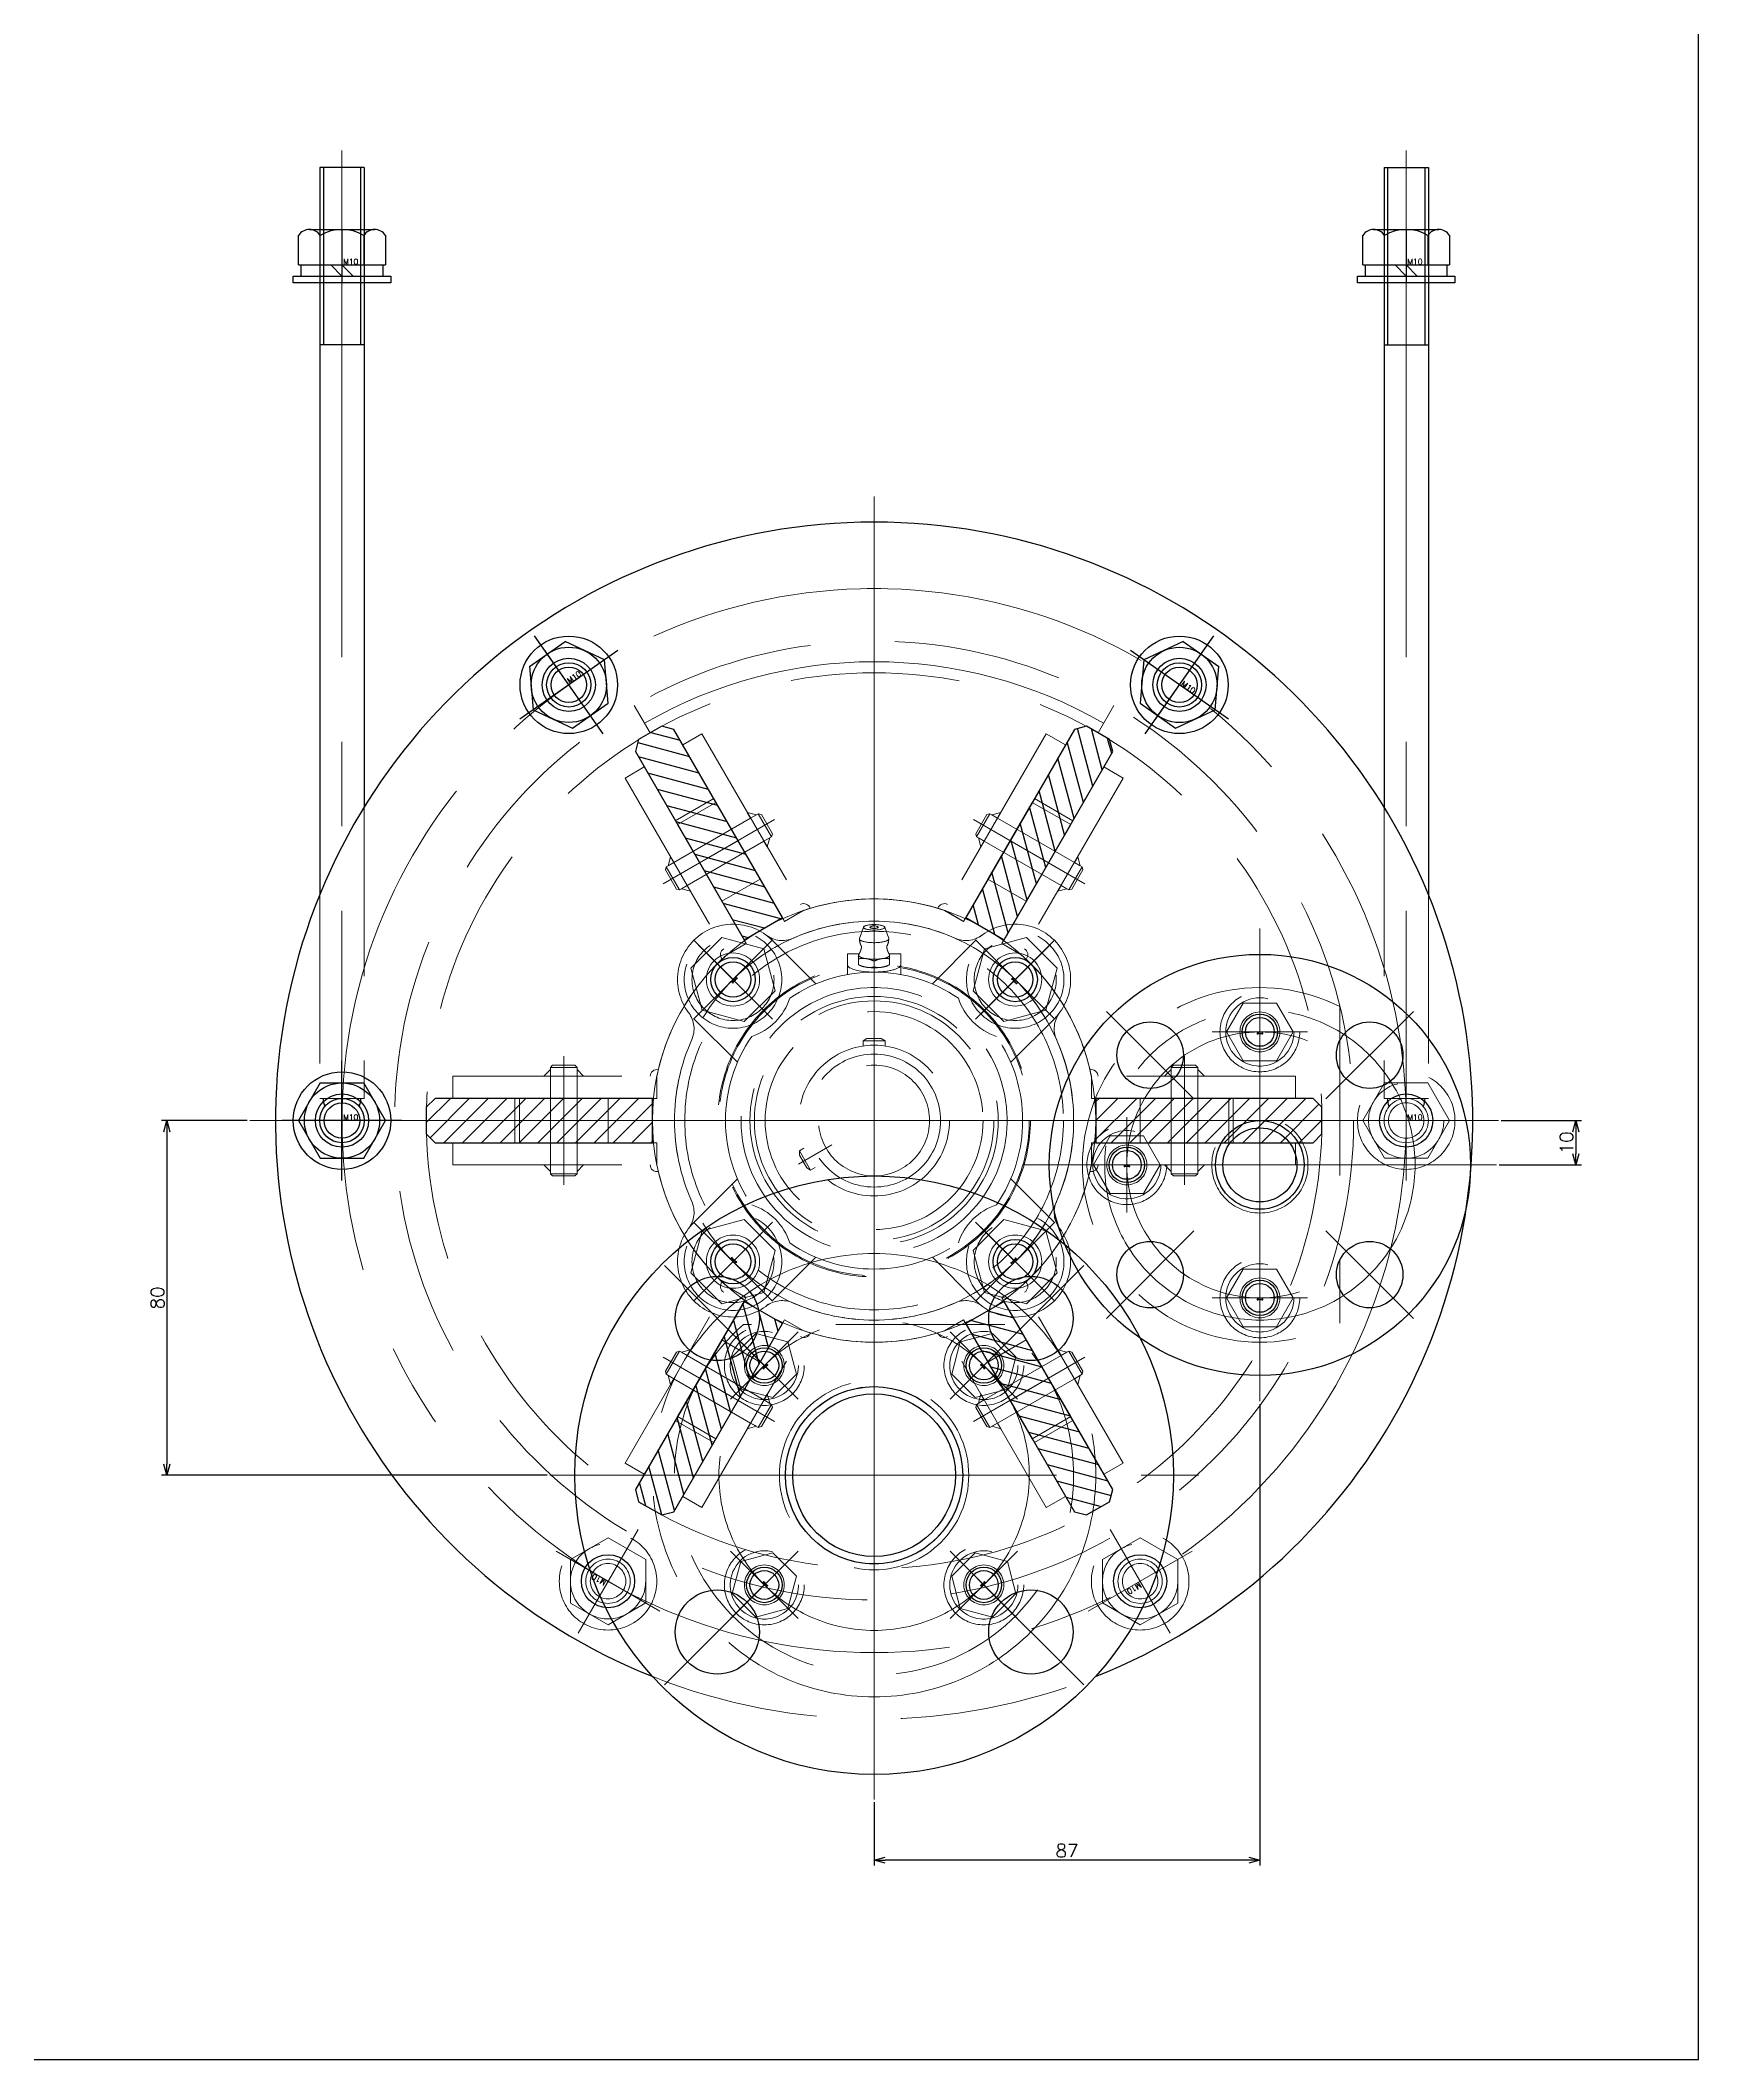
# Model space of a CAD drawing. Header units: millimetres. Extents: x -16130 to 36813, y -8099 to 27484.
# Drawn here: x 23733.9 to 24107.9, y 16775.7 to 17231.2 of the extents above; entities that cross this region are included whole.
import ezdxf

# ---------------------------------------------------------------- set-up
doc = ezdxf.new("R2010")
doc.units = ezdxf.units.MM
doc.header["$LTSCALE"] = 6
doc.header["$PDMODE"] = 99
doc.header["$PDSIZE"] = 1
doc.linetypes.add('CENTER2', pattern=[28.575, 19.05, -3.175, 3.175, -3.175])
doc.linetypes.add('HIDDEN', pattern=[9.525, 6.35, -3.175])
for name, color, linetype, lineweight in [('01_NORMAL', 7, 'Continuous', 25), ('04_HIDDEN', 2, 'HIDDEN', 13), ('05_CENTER', 4, 'CENTER2', 13), ('08_DIM', 3, 'Continuous', 13)]:
    doc.layers.add(name, color=color, linetype=linetype, lineweight=lineweight)
doc.layers.add('10_DRAFT', color=8, linetype='Continuous', lineweight=0, plot=False)
doc.styles.add('KSS_TXT', font='txt.shx', dxfattribs={"bigfont": 'extfont2.shx'})
doc.styles.add('KSS_TXT_L', font='txt.shx', dxfattribs={"height": 3, "bigfont": 'extfont2.shx'})
doc.dimstyles.new('KSS_DIM', dxfattribs={"dimtxt": 3, "dimasz": 2.5, "dimexe": 1.25, "dimexo": 0.625, "dimtad": 1, "dimdsep": 46, "dimtxsty": 'KSS_TXT', "dimblk": 'OPEN30', "dimcen": 0, "dimazin": 2, "dimtfac": 0.75, "dimtmove": 0, "dimatfit": 3, "dimldrblk": 'OPEN30', "dimfxl": 1, "dimtolj": 1, "dimarcsym": 0})

# ---------------------------------------------------------------- blocks, each defined once
blk = doc.blocks.new('A$C4A8F1EB2_1_1_1')
at = {"color": 0}
for centre, radius in [((-68.85, 98.29), 6), ((68.86, 98.28), 6), ((-31.82, 31.82), 5), ((31.82, 31.82), 5), ((-31.82, 31.82), 4), ((31.82, 31.82), 4), ((87, 20), 4), ((87, 20), 3.25), ((-120, 0), 6), ((120, 0), 6), ((57, -10), 4), ((57, -10), 3.25), ((-31.82, -31.82), 5), ((31.82, -31.82), 5), ((-31.82, -31.82), 4), ((31.82, -31.82), 4), ((87, -40), 4), ((87, -40), 3.25), ((-24.75, -55.25), 4), ((-24.75, -55.25), 4), ((-24.75, -55.25), 3.25), ((-24.75, -55.25), 3.25), ((24.75, -55.25), 4), ((24.75, -55.25), 4), ((24.75, -55.25), 3.25), ((24.75, -55.25), 3.25), ((-60, -103.92), 6), ((60, -103.92), 6), ((-24.75, -104.75), 4), ((-24.75, -104.75), 4), ((-24.75, -104.75), 3.25), ((-24.75, -104.75), 3.25), ((24.75, -104.75), 4), ((24.75, -104.75), 4), ((24.75, -104.75), 3.25), ((24.75, -104.75), 3.25)]:
    blk.add_circle(centre, radius, dxfattribs=at)
blk.add_arc((0, 0), 135, 291.7037, 248.2963, dxfattribs=at)
at = {"layer": '04_HIDDEN'}
for centre, radius in [((0, 0), 101), ((0, 0), 35.25), ((87, -10), 10), ((0, -80), 20), ((0, -80), 20)]:
    blk.add_circle(centre, radius, dxfattribs=at)
blk.add_arc((0, 0), 135, 248.2964, 291.7036, dxfattribs=at)
at = {"layer": '05_CENTER'}
for p, q in [((0, 140.79), (0, -140.79)), ((-63.49, 90.63), (-74.2, 105.94)), ((63.5, 90.63), (74.22, 105.93)), ((-25.92, 25.92), (-37.72, 37.72)), ((37.72, 37.72), (25.92, 25.92)), ((87, -46.92), (87, 26.92)), ((-140.79, 0), (140.79, 0)), ((-110.66, 0), (-129.34, 0)), ((135.66, 0), (129.34, 0)), ((49.96, -10), (100, -10)), ((-25.92, -25.92), (-37.72, -37.72)), ((37.72, -37.72), (25.92, -25.92)), ((-29.94, -50.06), (-19.56, -60.44)), ((-29.94, -50.06), (-19.56, -60.44)), ((29.94, -50.06), (19.56, -60.44)), ((29.94, -50.06), (19.56, -60.44)), ((-40, -80), (40, -80)), ((-40, -80), (40, -80)), ((-55.33, -95.83), (-64.67, -112.01)), ((-29.94, -109.94), (-19.56, -99.56)), ((-29.94, -109.94), (-19.56, -99.56)), ((29.94, -109.94), (19.56, -99.56)), ((29.94, -109.94), (19.56, -99.56)), ((55.33, -95.83), (64.67, -112.01))]:
    blk.add_line(p, q, dxfattribs=at)
for centre, radius in [((0, 0), 120), ((0, 0), 45), ((0, -80), 35), ((0, -80), 35)]:
    blk.add_circle(centre, radius, dxfattribs=at)
blk.add_arc((87, -10), 30, 68.9919, 291.0081, dxfattribs=at)
blk = doc.blocks.new('A$C684B73BF')
at = {"color": 0}
for centre, radius in [((0, 0), 67.5), ((-35.36, 35.36), 9.5), ((35.36, 35.36), 9.5), ((0, 0), 20), ((0, 0), 18.35), ((-35.36, -35.36), 9.5), ((35.36, -35.36), 9.5)]:
    blk.add_circle(centre, radius, dxfattribs=at)
at = {"layer": '04_HIDDEN'}
blk.add_line((29.48, 34), (-29.48, 34), dxfattribs=at)
for centre, radius in [((-24.75, 24.75), 4.5), ((24.75, 24.75), 4.5), ((0, 0), 21.35), ((-24.75, -24.75), 4.5), ((24.75, -24.75), 4.5)]:
    blk.add_circle(centre, radius, dxfattribs=at)
blk.add_arc((0, 0), 45, 130.9261, 49.0739, dxfattribs=at)
at = {"layer": '05_CENTER'}
for p, q in [((0, 73.14), (0, -73.14)), ((-23.43, 23.43), (-47.28, 47.28)), ((23.43, 23.43), (47.28, 47.28)), ((-29.94, 29.94), (-19.56, 19.56)), ((29.94, 29.94), (19.56, 19.56)), ((-73.14, 0), (73.14, 0)), ((-29.94, -29.94), (-19.56, -19.56)), ((29.94, -29.94), (19.56, -19.56)), ((-23.43, -23.43), (-47.28, -47.28)), ((23.43, -23.43), (47.28, -47.28))]:
    blk.add_line(p, q, dxfattribs=at)
for radius in [50, 35]:
    blk.add_circle((0, 0), radius, dxfattribs=at)
blk = doc.blocks.new('A$C67FD2836_1_1_1_1')
at = {"color": 0, "linetype": 'CENTER2'}
for p, q in [((0, -10.75), (0, 10.75)), ((-10.75, 0), (10.75, 0))]:
    blk.add_line(p, q, dxfattribs=at)
at = {"color": 0}
for p, q in [((-7.51, 0), (-3.75, 6.5)), ((-3.75, 6.5), (3.75, 6.5)), ((3.75, 6.5), (7.51, 0)), ((-3.75, -6.5), (-7.51, 0)), ((7.51, 0), (3.75, -6.5)), ((3.75, -6.5), (-3.75, -6.5))]:
    blk.add_line(p, q, dxfattribs=at)
for radius in [9, 7.7]:
    blk.add_circle((0, 0), radius, dxfattribs=at)
at = {"layer": '10_DRAFT', "style": 'KSS_TXT_L'}
blk.add_text('BT-M8', height=0.3, dxfattribs=at).set_placement((-0.69, -0.48))
blk = doc.blocks.new('A$C684BE6B5')
blk.add_blockref('A$C684B73BF', (0, 0))
at = {"layer": '04_HIDDEN'}
for p, rotation in [((-24.75, 24.75), 44.99999999999999), ((24.75, 24.75), 314.9999999999999), ((-24.75, -24.75), 135), ((24.75, -24.75), 225)]:
    blk.add_blockref('A$C67FD2836_1_1_1_1', p, dxfattribs=dict(at, rotation=rotation))
blk = doc.blocks.new('A$C23CC2856_1_1_1')
at = {"color": 0}
for radius in [108.15, 101]:
    blk.add_circle((0, 0), radius, dxfattribs=at)
at = {"layer": '04_HIDDEN'}
for p, q in [((-50.5, 87.47), (-54.08, 93.66)), ((50.5, 87.47), (54.08, 93.66))]:
    blk.add_line(p, q, dxfattribs=at)
at = {"layer": '10_DRAFT'}
for p, q in [((0, -5.06), (0, 5.06)), ((5.06, 0), (-5.06, 0))]:
    blk.add_line(p, q, dxfattribs=at)
blk.add_arc((0, 0), 103.5, 60, 120, dxfattribs=at)
blk = doc.blocks.new('MUCFC205a')
at = {"color": 0, "linetype": 'CENTER2'}
for p, q in [((0, -50), (0, 50)), ((-24.04, 24.04), (-39.6, 39.6)), ((24.04, 24.04), (39.6, 39.6)), ((50, 0), (-50, 0)), ((-17.05, -9.84), (-9.52, -5.49)), ((-24.04, -24.04), (-39.6, -39.6)), ((24.04, -24.04), (39.6, -39.6))]:
    blk.add_line(p, q, dxfattribs=at)
at = {"color": 0}
for p, q in [((-2.39, 43.64), (-3.29, 41.05)), ((2.39, 43.64), (3.29, 41.05)), ((-13.14, 30.82), (-22.98, 40.66)), ((-6, 37.65), (-6, 35.11)), ((-6, 37.65), (-3.34, 37.65)), ((-3.38, 37.59), (-3.5, 37.53)), ((-3.5, 36.48), (-3.5, 35.15)), ((3.34, 37.65), (6, 37.65)), ((3.38, 37.59), (3.5, 37.53)), ((3.5, 36.48), (3.5, 35.15)), ((6, 35.11), (6, 37.65)), ((22.98, 40.66), (13.14, 30.82)), ((-6, 32.96), (-6, 35.11)), ((-3.1, 34.96), (-3.5, 35.15)), ((0, 34.63), (0, 35.96)), ((3.1, 34.96), (3.5, 35.15)), ((6, 32.96), (6, 35.11)), ((-40.66, 22.98), (-30.82, 13.14)), ((30.82, 13.14), (40.66, 22.98)), ((-1.63, 18.5), (-2.5, 18)), ((1.63, 18.5), (-1.63, 18.5)), ((1.63, 18.5), (2.5, 18)), ((2.5, 18), (-2.5, 18)), ((-2.5, 16.82), (-2.5, 18)), ((2.5, 16.82), (2.5, 18)), ((-15.81, -6.24), (-16.84, -6.83)), ((-16.84, -6.83), (-14.34, -11.17)), ((-16.84, -7.83), (-16.84, -6.83)), ((-16.84, -7.83), (-15.2, -10.67)), ((-30.82, -13.14), (-40.66, -22.98)), ((-15.2, -10.67), (-14.34, -11.17)), ((-13.31, -10.57), (-14.34, -11.17)), ((40.66, -22.98), (30.82, -13.14)), ((-22.98, -40.66), (-13.14, -30.82)), ((13.14, -30.82), (22.98, -40.66))]:
    blk.add_line(p, q, dxfattribs=at)
for centre, radius in [((-31.82, 31.82), 6), ((31.82, 31.82), 6), ((0, 0), 30), ((0, 0), 28), ((0, 0), 27), ((0, 0), 24.57), ((0, 0), 24.57), ((0, 0), 17), ((0, 0), 12.5), ((-31.82, -31.82), 6), ((31.82, -31.82), 6)]:
    blk.add_circle(centre, radius, dxfattribs=at)
for centre, radius, start, end in [((-31.82, 31.82), 12.5, 45, 225), ((-20.7, 46.61), 6, 233.0704, 293.9518), ((0, 0), 45, 66.0482, 113.9518), ((0, 42.34), 1.59, 57.1014, 122.8986), ((20.7, 46.61), 6, 246.0482, 306.9296), ((31.82, 31.82), 12.5, 315, 135), ((0, 40.98), 3.3, 180, 208.5437), ((0, 40.98), 3.3, 331.4563, 0), ((0, 0), 33.5, 90, 124.5508), ((0, 0), 33.5, 55.4492, 90), ((-31.82, 31.82), 13.5, 288.2532, 341.7468), ((31.82, 31.82), 13.5, 198.2532, 251.7468), ((-46.61, 20.7), 6, 336.0482, 36.9296), ((46.61, 20.7), 6, 143.0704, 203.9518), ((0, 0), 45, 156.0482, 203.9518), ((0, 0), 33.5, 145.4492, 214.5508), ((0, 0), 33.5, 325.4492, 34.5508), ((0, 0), 45, 336.0482, 23.9518), ((-46.61, -20.7), 6, 323.0704, 23.9518), ((-31.82, -31.82), 13.5, 18.2532, 71.7468), ((31.82, -31.82), 13.5, 108.2532, 161.7468), ((46.61, -20.7), 6, 156.0482, 216.9296), ((-31.82, -31.82), 12.5, 135, 315), ((31.82, -31.82), 12.5, 225, 45), ((0, 0), 33.5, 235.4492, 304.5508), ((-20.7, -46.61), 6, 66.0482, 126.9296), ((20.7, -46.61), 6, 53.0704, 113.9518), ((0, 0), 45, 246.0482, 293.9518)]:
    blk.add_arc(centre, radius, start, end, dxfattribs=at)
at = {"color": 0, "linetype": 'CENTER2'}
for start, end in [(120.9593, 149.0407), (30.9593, 59.0407), (210.9593, 239.0407), (300.9593, 329.0407)]:
    blk.add_arc((0, 0), 45, start, end, dxfattribs=at)
at = {"color": 0}
for centre, major_axis, ratio, start_param, end_param in [((0, 40.98), (3.3, 0), 0.258819, 3.052157, 6.372621), ((0, 43.59), (0.929, 0), 0.258819, 2.761004, 6.663774), ((0, 37.31), (-3.5, 0), 0.258819, 6.132626, 6.283185), ((0, 37.31), (-3.5, 0), 0.258819, 0, 1.047198), ((0, 37.31), (3.5, 0), 0.258819, 4.18879, 5.235988), ((0, 37.31), (3.5, 0), 0.258819, 5.235988, 6.283185), ((0, 37.31), (3.5, 0), 0.258819, 0, 0.150559), ((0, 35.11), (-6, 0), 0.267949, 0, 1.570796), ((0, 35.38), (-3.5, 0), 0.258819, 0.48262, 1.047198), ((0, 35.38), (-3.5, 0), 0.258819, 1.047198, 2.094395), ((0, 35.11), (-6, 0), 0.267949, 1.570796, 3.141593), ((0, 35.38), (-3.5, 0), 0.258819, 2.094395, 2.658973)]:
    blk.add_ellipse(centre, major_axis=major_axis, ratio=ratio, start_param=start_param, end_param=end_param, dxfattribs=at)
blk.add_ellipse((0, 43.59), major_axis=(-2.4, 0), ratio=0.258819, dxfattribs=at)
for points, weights in [([(-3.5, 37.31), (-3.5, 37.53), (-3.5, 37.53)], [1, 1.06569749337, 1.06692339932]), ([(-3.5, 36.48), (-3.5, 37.06), (-3.5, 37.31)], [1.06657306684, 1.07194812406, 1]), ([(-1.75, 36.52), (-2.56, 36.64), (-3.5, 36.48)], [1, 1.07194812406, 1.06657306684]), ([(0, 35.96), (-0.94, 36.4), (-1.75, 36.52)], [1.06657306684, 1.07194812406, 1]), ([(1.75, 36.52), (0.94, 36.4), (0, 35.96)], [1, 1.07194812406, 1.06657306684]), ([(3.5, 36.48), (2.56, 36.64), (1.75, 36.52)], [1.06657306684, 1.07194812406, 1]), ([(3.5, 37.53), (3.5, 37.53), (3.5, 37.31)], [1.06692339932, 1.06569749337, 1]), ([(3.5, 37.31), (3.5, 37.06), (3.5, 36.48)], [1, 1.07194812406, 1.06657306684]), ([(-3.5, 35.15), (-3.5, 35.15), (-3.5, 35.15)], [1.06692339932, 1.0670400352, 1.06657306684]), ([(-3.5, 35.15), (-2.56, 34.71), (-1.75, 34.59)], [1.06657306684, 1.07194812406, 1]), ([(-1.75, 34.59), (-0.94, 34.47), (0, 34.63)], [1, 1.07194812406, 1.06657306684]), ([(0, 34.63), (0.94, 34.47), (1.75, 34.59)], [1.06657306684, 1.07194812406, 1]), ([(1.75, 34.59), (2.56, 34.71), (3.5, 35.15)], [1, 1.07194812406, 1.06657306684]), ([(3.5, 35.15), (3.5, 35.15), (3.5, 35.15)], [1.06657306684, 1.0670400352, 1.06692339932])]:
    blk.add_rational_spline(points, weights, degree=2, dxfattribs=at)
for points, knots in [([(-2.85, 39.04), (-2.87, 38.91), (-2.91, 38.79), (-2.97, 38.55), (-3.01, 38.43), (-3.09, 38.21), (-3.13, 38.1), (-3.22, 37.9), (-3.27, 37.8), (-3.36, 37.62), (-3.41, 37.53), (-3.46, 37.44)], [3.19538698, 3.19538698, 3.19538698, 3.19538698, 3.21474001, 3.21474001, 3.23409304, 3.23409304, 3.25344607, 3.25344607, 3.2727991, 3.2727991, 3.29215213, 3.29215213, 3.29215213, 3.29215213]), ([(-2.9, 39.4), (-2.89, 39.39), (-2.88, 39.37), (-2.87, 39.33), (-2.86, 39.3), (-2.85, 39.25), (-2.84, 39.23), (-2.84, 39.17), (-2.84, 39.15), (-2.84, 39.09), (-2.84, 39.06), (-2.85, 39.04)], [3.0017286, 3.0017286, 3.0017286, 3.0017286, 3.0404603, 3.0404603, 3.079192, 3.079192, 3.1179236, 3.1179236, 3.1566553, 3.1566553, 3.195387, 3.195387, 3.195387, 3.195387]), ([(2.85, 39.04), (2.84, 39.06), (2.84, 39.09), (2.84, 39.15), (2.84, 39.17), (2.84, 39.23), (2.85, 39.25), (2.86, 39.3), (2.87, 39.33), (2.88, 39.37), (2.89, 39.39), (2.9, 39.4)], [6.229391, 6.229391, 6.229391, 6.229391, 6.2681226, 6.2681226, 6.3068543, 6.3068543, 6.345586, 6.345586, 6.3843177, 6.3843177, 6.4230493, 6.4230493, 6.4230493, 6.4230493]), ([(3.46, 37.44), (3.41, 37.53), (3.36, 37.62), (3.27, 37.8), (3.22, 37.9), (3.13, 38.1), (3.09, 38.21), (3.01, 38.43), (2.97, 38.55), (2.91, 38.79), (2.87, 38.91), (2.85, 39.04)], [6.13262583, 6.13262583, 6.13262583, 6.13262583, 6.15197886, 6.15197886, 6.17133189, 6.17133189, 6.19068492, 6.19068492, 6.21003795, 6.21003795, 6.22939098, 6.22939098, 6.22939098, 6.22939098])]:
    blk.add_open_spline(points, degree=3, knots=knots, dxfattribs=at)
at = {"layer": '04_HIDDEN', "color": 0}
blk.add_circle((0, 0), 35, dxfattribs=at)
blk = doc.blocks.new('A$C491655AE_1_1_1_1')
at = {"color": 0, "linetype": 'CENTER2'}
for p, q in [((0, -12.64), (0, 12.64)), ((-12.64, 0), (12.64, 0))]:
    blk.add_line(p, q, dxfattribs=at)
at = {"color": 0}
for p, q in [((-9.81, 0), (-4.91, 8.5)), ((-4.91, 8.5), (4.91, 8.5)), ((4.91, 8.5), (9.81, 0)), ((-4.91, -8.5), (-9.81, 0)), ((9.81, 0), (4.91, -8.5)), ((4.91, -8.5), (-4.91, -8.5))]:
    blk.add_line(p, q, dxfattribs=at)
for radius in [11, 9.25]:
    blk.add_circle((0, 0), radius, dxfattribs=at)
at = {"layer": '10_DRAFT', "style": 'KSS_TXT_L'}
blk.add_text('BT-M10', height=0.3, dxfattribs=at).set_placement((-0.7, -0.54))
blk = doc.blocks.new('A$C684BE7D9')
at = {"color": 4}
blk.add_blockref('MUCFC205a', (0, 0), dxfattribs=at)
for p, rotation in [((-31.82, 31.82), 44.99999999999999), ((31.82, 31.82), 315), ((-31.82, -31.82), 135), ((31.82, -31.82), 225)]:
    blk.add_blockref('A$C491655AE_1_1_1_1', p, dxfattribs=dict(rotation=rotation))
blk = doc.blocks.new('A$C1B8C3DF9_1_1_1')
at = {"color": 0}
for p, q in [((-27.84, 68.22), (-26.11, 69.22)), ((-26.11, 69.22), (-23.11, 64.02)), ((-25.42, 69.04), (-26.11, 69.22)), ((-25.42, 69.04), (-22.92, 64.71)), ((25.42, 69.04), (22.92, 64.71)), ((26.11, 69.22), (23.11, 64.02)), ((25.42, 69.04), (26.11, 69.22)), ((27.84, 68.22), (26.11, 69.22)), ((-23.11, 64.02), (-24.84, 63.02)), ((-23.11, 64.02), (-22.92, 64.71)), ((23.11, 64.02), (22.92, 64.71)), ((23.11, 64.02), (24.84, 63.02)), ((-47.08, 56.54), (-46.89, 57.22)), ((-47.08, 56.54), (-44.58, 52.21)), ((-45.16, 58.22), (-46.89, 57.22)), ((-46.89, 57.22), (-43.89, 52.02)), ((46.89, 57.22), (43.89, 52.02)), ((47.08, 56.54), (44.58, 52.21)), ((45.16, 58.22), (46.89, 57.22)), ((47.08, 56.54), (46.89, 57.22)), ((-43.89, 52.02), (-44.58, 52.21)), ((-43.89, 52.02), (-42.16, 53.02)), ((43.89, 52.02), (42.16, 53.02)), ((43.89, 52.02), (44.58, 52.21)), ((-20.54, 45.58), (-20.17, 44.94)), ((-20.17, 44.94), (-15.88, 47.41)), ((20.17, 44.94), (15.88, 47.41)), ((20.54, 45.58), (20.17, 44.94)), ((-28.83, 39.94), (-33.12, 37.46)), ((-29.2, 40.58), (-28.83, 39.94)), ((29.2, 40.58), (28.83, 39.94)), ((28.83, 39.94), (33.12, 37.46)), ((-72.5, 12.5), (-73, 12)), ((-73, 10), (-73, 12)), ((-73, 12), (-67, 12)), ((-72.5, 12.5), (-67.5, 12.5)), ((-67, 12), (-67.5, 12.5)), ((-67, 12), (-67, 10)), ((-49, 5), (-49, 9.95)), ((49, 5), (49, 9.95)), ((67, 12), (67.5, 12.5)), ((73, 12), (67, 12)), ((67, 12), (67, 10)), ((72.5, 12.5), (67.5, 12.5)), ((72.5, 12.5), (73, 12)), ((73, 10), (73, 12)), ((-49.75, 5), (-49, 5)), ((49.75, 5), (49, 5)), ((-49.75, -5), (-49, -5)), ((-49, -5), (-49, -9.95)), ((49.75, -5), (49, -5)), ((49, -5), (49, -9.95)), ((-73, -10), (-73, -12)), ((-72.5, -12.5), (-73, -12)), ((-73, -12), (-67, -12)), ((-72.5, -12.5), (-67.5, -12.5)), ((-67, -12), (-67.5, -12.5)), ((-67, -12), (-67, -10)), ((67, -12), (67, -10)), ((73, -12), (67, -12)), ((67, -12), (67.5, -12.5)), ((72.5, -12.5), (67.5, -12.5)), ((72.5, -12.5), (73, -12)), ((73, -10), (73, -12)), ((-28.83, -39.94), (-33.12, -37.46)), ((-29.2, -40.58), (-28.83, -39.94)), ((28.83, -39.94), (33.12, -37.46)), ((29.2, -40.58), (28.83, -39.94)), ((-20.54, -45.58), (-20.17, -44.94)), ((-20.17, -44.94), (-15.88, -47.41)), ((20.17, -44.94), (15.88, -47.41)), ((20.54, -45.58), (20.17, -44.94)), ((-47.08, -56.54), (-44.58, -52.21)), ((-46.89, -57.22), (-43.89, -52.02)), ((-43.89, -52.02), (-44.58, -52.21)), ((-43.89, -52.02), (-42.16, -53.02)), ((43.89, -52.02), (42.16, -53.02)), ((46.89, -57.22), (43.89, -52.02)), ((43.89, -52.02), (44.58, -52.21)), ((47.08, -56.54), (44.58, -52.21)), ((-47.08, -56.54), (-46.89, -57.22)), ((-45.16, -58.22), (-46.89, -57.22)), ((45.16, -58.22), (46.89, -57.22)), ((47.08, -56.54), (46.89, -57.22)), ((-23.11, -64.02), (-24.84, -63.02)), ((23.11, -64.02), (24.84, -63.02)), ((-27.84, -68.22), (-26.11, -69.22)), ((-26.11, -69.22), (-23.11, -64.02)), ((-25.42, -69.04), (-22.92, -64.71)), ((-23.11, -64.02), (-22.92, -64.71)), ((23.11, -64.02), (22.92, -64.71)), ((25.42, -69.04), (22.92, -64.71)), ((26.11, -69.22), (23.11, -64.02)), ((27.84, -68.22), (26.11, -69.22)), ((-25.42, -69.04), (-26.11, -69.22)), ((25.42, -69.04), (26.11, -69.22))]:
    blk.add_line(p, q, dxfattribs=at)
for points in [[(-15.84, 47.44), (-20.17, 44.94), (-43.17, 84.77), (-38.84, 87.27)], [(15.84, 47.44), (20.17, 44.94), (43.17, 84.77), (38.84, 87.27)], [(-33.16, 37.44), (-28.83, 39.94), (-51.83, 79.77), (-56.16, 77.27)], [(33.16, 37.44), (28.83, 39.94), (51.83, 79.77), (56.16, 77.27)], [(-49, 10), (-49, 5), (-95, 5), (-95, 10)], [(49, 10), (49, 5), (95, 5), (95, 10)], [(-49, -10), (-49, -5), (-95, -5), (-95, -10)], [(49, -10), (49, -5), (95, -5), (95, -10)], [(-33.16, -37.44), (-28.83, -39.94), (-51.83, -79.77), (-56.16, -77.27)], [(33.16, -37.44), (28.83, -39.94), (51.83, -79.77), (56.16, -77.27)], [(-15.84, -47.44), (-20.17, -44.94), (-43.17, -84.77), (-38.84, -87.27)], [(15.84, -47.44), (20.17, -44.94), (43.17, -84.77), (38.84, -87.27)]]:
    blk.add_lwpolyline(points, close=True, dxfattribs=at)
blk.add_circle((0, 0), 12.5, dxfattribs=at)
for start, end in [(114.2613, 125.7387), (71.4783, 108.5217), (54.2613, 65.7387), (131.4783, 168.5217), (11.4783, 48.5217), (174.2613, 185.7387), (354.2613, 5.7387), (191.4783, 228.5217), (311.4783, 348.5217), (234.2613, 245.7387), (294.2613, 305.7387), (251.4783, 288.5217)]:
    blk.add_arc((0, 0), 50, start, end, dxfattribs=at)
at = {"layer": '04_HIDDEN'}
for p, q in [((-27.84, 68.22), (-45.16, 58.22)), ((45.16, 58.22), (27.84, 68.22)), ((-24.84, 63.02), (-42.16, 53.02)), ((42.16, 53.02), (24.84, 63.02)), ((-73, 10), (-73, -10)), ((-67, 10), (-67, -10)), ((67, -10), (67, 10)), ((73, -10), (73, 10)), ((-42.16, -53.02), (-24.84, -63.02)), ((24.84, -63.02), (42.16, -53.02)), ((-45.16, -58.22), (-27.84, -68.22)), ((27.84, -68.22), (45.16, -58.22))]:
    blk.add_line(p, q, dxfattribs=at)
for points in [[(-25.67, 54.46), (-35.67, 71.78), (-44.33, 66.78), (-34.33, 49.46)], [(34.33, 49.46), (44.33, 66.78), (35.67, 71.78), (25.67, 54.46)], [(-60, 5), (-80, 5), (-80, -5), (-60, -5)], [(60, -5), (80, -5), (80, 5), (60, 5)], [(-34.33, -49.46), (-44.33, -66.78), (-35.67, -71.78), (-25.67, -54.46)], [(25.67, -54.46), (35.67, -71.78), (44.33, -66.78), (34.33, -49.46)]]:
    blk.add_lwpolyline(points, close=True, dxfattribs=at)
for radius in [42.7, 15]:
    blk.add_circle((0, 0), radius, dxfattribs=at)
at = {"layer": '05_CENTER'}
for p, q in [((-47.56, 53.37), (-22.44, 67.88)), ((22.44, 67.88), (47.56, 53.37)), ((0, -57.56), (0, 57.56)), ((-70, -14.51), (-70, 14.51)), ((70, 14.51), (70, -14.51)), ((101.89, 0), (-101.89, 0)), ((-22.44, -67.88), (-47.56, -53.37)), ((47.56, -53.37), (22.44, -67.88))]:
    blk.add_line(p, q, dxfattribs=at)
at = {"layer": '08_DIM'}
for points in [[(-27.84, 68.22), (-28.59, 69.52), (-28.59, 69.52), (-26.54, 68.97)], [(27.84, 68.22), (28.59, 69.52), (28.59, 69.52), (26.54, 68.97)], [(-24.84, 63.02), (-24.09, 61.72), (-24.09, 61.72), (-23.54, 63.77)], [(24.84, 63.02), (24.09, 61.72), (24.09, 61.72), (23.54, 63.77)], [(-45.16, 58.22), (-45.91, 59.52), (-45.91, 59.52), (-46.46, 57.47)], [(45.16, 58.22), (45.91, 59.52), (45.91, 59.52), (46.46, 57.47)], [(-42.16, 53.02), (-41.41, 51.72), (-41.41, 51.72), (-43.46, 52.27)], [(42.16, 53.02), (41.41, 51.72), (41.41, 51.72), (43.46, 52.27)], [(-73, 10), (-74.5, 10), (-74.5, 10), (-73, 11.5)], [(-67, 10), (-65.5, 10), (-65.5, 10), (-67, 11.5)], [(67, 10), (65.5, 10), (65.5, 10), (67, 11.5)], [(73, 10), (74.5, 10), (74.5, 10), (73, 11.5)], [(-73, -10), (-74.5, -10), (-74.5, -10), (-73, -11.5)], [(-67, -10), (-65.5, -10), (-65.5, -10), (-67, -11.5)], [(67, -10), (65.5, -10), (65.5, -10), (67, -11.5)], [(73, -10), (74.5, -10), (74.5, -10), (73, -11.5)], [(-42.16, -53.02), (-41.41, -51.72), (-41.41, -51.72), (-43.46, -52.27)], [(42.16, -53.02), (41.41, -51.72), (41.41, -51.72), (43.46, -52.27)], [(-45.16, -58.22), (-45.91, -59.52), (-45.91, -59.52), (-46.46, -57.47)], [(45.16, -58.22), (45.91, -59.52), (45.91, -59.52), (46.46, -57.47)], [(-24.84, -63.02), (-24.09, -61.72), (-24.09, -61.72), (-23.54, -63.77)], [(24.84, -63.02), (24.09, -61.72), (24.09, -61.72), (23.54, -63.77)], [(-27.84, -68.22), (-28.59, -69.52), (-28.59, -69.52), (-26.54, -68.97)], [(27.84, -68.22), (28.59, -69.52), (28.59, -69.52), (26.54, -68.97)]]:
    blk.add_lwpolyline(points, close=True, dxfattribs=at)
for centre, start, end in [((-15.84, 47.44), 17.2275, 119.9995), ((15.84, 47.44), 60.0005, 162.7725), ((-33.16, 37.44), 120.0005, 222.7725), ((33.16, 37.44), 317.2275, 59.9995), ((-49, 10), 77.2275, 179.9995), ((49, 10), 0.0005, 102.7725), ((-49, -10), 180.0005, 282.7725), ((49, -10), 257.2275, 359.9995), ((-33.16, -37.44), 137.2275, 239.9995), ((33.16, -37.44), 300.0005, 42.7725), ((-15.84, -47.44), 240.0005, 342.7725), ((15.84, -47.44), 197.2275, 299.9995)]:
    blk.add_arc(centre, 1.5, start, end, dxfattribs=at)
blk = doc.blocks.new('A$C684A6939')
at = {"layer": '01_NORMAL'}
h = blk.add_hatch(dxfattribs=at)
h.set_pattern_fill('_USER', color=0, scale=3, angle=45, style=0, pattern_type=0)
h.set_pattern_definition([(45, (-20235.0703, -17777.576), (-2.12132034, 2.12132034), [])])
h.paths.add_polyline_path([(-29, 5), (-31, 3), (-31, 0), (-11, 0), (-11, 5)])
h.paths.add_polyline_path([(-31, -3), (-29, -5), (-11, -5), (-11, 0), (-31, 0)])
h.paths.add_polyline_path([(0, 0), (-11, 0), (-11, -5), (0, -5)])
h.paths.add_polyline_path([(0, 0), (0, 5), (-11, 5), (-11, 0)])
h.paths.add_polyline_path([(20, 5), (0, 5), (0, 0), (20, 0, -0.000323), (20, 0.06)])
h.paths.add_polyline_path([(20, -5), (20, -0.06, -0.000323), (20, 0), (0, 0), (0, -5)])
at = {"color": 0}
blk.add_lwpolyline([(20, 5), (-29, 5), (-31, 3), (-31, -3), (-29, -5), (20, -5)], close=True, dxfattribs=at)
at = {"layer": '04_HIDDEN', "color": 0}
blk.add_line((-11, 5), (-11, -5), dxfattribs=at)
at = {"layer": '10_DRAFT'}
blk.add_line((0, 5), (0, -5), dxfattribs=at)
blk = doc.blocks.new('A$C684A6AA0')
at = {"layer": '10_DRAFT'}
for p, q in [((0, -6.48), (0, 6.48)), ((-6.48, 0), (6.48, 0))]:
    blk.add_line(p, q, dxfattribs=at)
blk.add_circle((0, 0), 50, dxfattribs=at)
at = {"color": 6}
for p, rotation in [((-35, 60.62), 299.9999999999999), ((35, 60.62), 239.9999999999999), ((70, 0), 180), ((-35, -60.62), 60.00000000000001), ((35, -60.62), 120)]:
    blk.add_blockref('A$C684A6939', p, dxfattribs=dict(at, rotation=rotation))
blk.add_blockref('A$C684A6939', (-70, 0), dxfattribs=at)
blk = doc.blocks.new('A$C684CCBCE')
blk.add_blockref('A$C1B8C3DF9_1_1_1', (0, 0))
at = {"layer": '01_NORMAL'}
blk.add_blockref('A$C684A6AA0', (0, 0), dxfattribs=at)
blk = doc.blocks.new('A$C684B72EF')
at = {"color": 0}
for centre, radius in [((0, 0), 47.5), ((-24.75, 24.75), 7.5), ((24.75, 24.75), 7.5), ((0, 0), 10), ((0, 0), 8.35), ((-24.75, -24.75), 7.5), ((24.75, -24.75), 7.5)]:
    blk.add_circle(centre, radius, dxfattribs=at)
at = {"layer": '04_HIDDEN'}
blk.add_line((18, 35.72), (18, -35.72), dxfattribs=at)
for centre, radius in [((0, 30), 4.5), ((0, 0), 10.85), ((-30, 0), 4.5), ((0, -30), 4.5)]:
    blk.add_circle(centre, radius, dxfattribs=at)
blk.add_arc((0, 0), 40, 63.2563, 296.7437, dxfattribs=at)
at = {"layer": '05_CENTER'}
for p, q in [((0, -53.33), (0, 53.33)), ((-14.89, 14.89), (-34.61, 34.61)), ((14.89, 14.89), (34.61, 34.61)), ((-53.33, 0), (53.33, 0)), ((-14.89, -14.89), (-34.61, -34.61)), ((14.89, -14.89), (34.61, -34.61))]:
    blk.add_line(p, q, dxfattribs=at)
blk.add_circle((0, 0), 35, dxfattribs=at)
blk.add_arc((0, 0), 30, 68.9919, 291.0081, dxfattribs=at)
blk = doc.blocks.new('A$C684CCCB5')
blk.add_blockref('A$C684B72EF', (0, 0))
at = {"layer": '04_HIDDEN', "rotation": 359.9999999999999}
for p in [(0, 30), (-30, 0.05), (0, -30)]:
    blk.add_blockref('A$C67FD2836_1_1_1_1', p, dxfattribs=at)
blk = doc.blocks.new('M10Nza_1_1_1_1_1')
at = {"color": 0}
for p, q in [((-9.8, 4), (-9.8, 10.69)), ((-7.35, 12), (7.35, 12)), ((-4.9, 4), (-4.9, 10.69)), ((4.9, 10.69), (4.9, 4)), ((9.8, 10.69), (9.8, 4)), ((-9.8, 4), (9.8, 4)), ((-9.2, 1.5), (-9.2, 4)), ((0, 1.5), (-2.5, 4)), ((0, 4), (2.5, 1.5)), ((9.2, 4), (9.2, 1.5))]:
    blk.add_line(p, q, dxfattribs=at)
at = {"color": 0, "linetype": 'CENTER2'}
blk.add_line((0, 12), (0, 0), dxfattribs=at)
at = {"color": 0}
blk.add_lwpolyline([(-11, 1.5), (11, 1.5), (11, 0), (-11, 0)], close=True, dxfattribs=at)
for centre, radius, start, end in [((-7.35, 9.06), 2.94, 33.626, 146.374), ((0, 2.2), 9.8, 60, 120), ((7.35, 9.06), 2.94, 33.626, 146.374)]:
    blk.add_arc(centre, radius, start, end, dxfattribs=at)
at = {"layer": '10_DRAFT', "style": 'KSS_TXT'}
blk.add_text('M10', height=1.25, dxfattribs=at).set_placement((0.26, 4.12))
blk = doc.blocks.new('A$C68084CB7_1_1_1')
at = {"color": 0}
for p, q in [((-5, 215), (-5, 50.99)), ((5, 215), (-5, 215)), ((-4.19, 215), (-4.19, 175)), ((4.19, 215), (4.19, 175)), ((5, 215), (5, 70.71)), ((5, 175), (-5, 175))]:
    blk.add_line(p, q, dxfattribs=at)
at = {"layer": '04_HIDDEN'}
for p, q in [((5, 70.71), (5, 5)), ((-5, 50.99), (-5, 5)), ((5, 5), (-5, 5))]:
    blk.add_line(p, q, dxfattribs=at)
at = {"layer": '05_CENTER'}
for p, q in [((0, 218.8), (0, -8.49)), ((0, 196.64), (0, 173.31))]:
    blk.add_line(p, q, dxfattribs=at)
blk = doc.blocks.new('10b_2_1_1')
at = {"color": 0, "linetype": 'CENTER2'}
for p, q in [((0, -13.51), (0, 13.51)), ((13.51, 0), (-13.51, 0))]:
    blk.add_line(p, q, dxfattribs=at)
at = {"color": 0}
for p, q in [((-4.9, 8.49), (-9.8, 0)), ((-4.9, 8.49), (4.9, 8.49)), ((9.8, 0), (4.9, 8.49)), ((-9.8, 0), (-4.9, -8.49)), ((4.9, -8.49), (9.8, 0)), ((-4.9, -8.49), (4.9, -8.49))]:
    blk.add_line(p, q, dxfattribs=at)
for radius in [11, 8.49, 5, 4]:
    blk.add_circle((0, 0), radius, dxfattribs=at)
at = {"layer": '10_DRAFT', "style": 'KSS_TXT'}
blk.add_text('M10', height=1.25, dxfattribs=at).set_placement((0.26, 0.12))
blk = doc.blocks.new('A$C684CCD7E')
at = {"color": 3}
for centre, start, end in [((-120, 5), 179.9914, 205.2366), ((-120, 5), 334.7634, 0.0086), ((120, 5), 179.9914, 205.2366), ((120, 5), 334.7634, 0.0086)]:
    blk.add_arc(centre, 4.26, start, end, dxfattribs=at)
at = {"layer": '04_HIDDEN'}
for centre in [(-120, 0), (120, 0)]:
    blk.add_circle(centre, 5, dxfattribs=at)
at = {"layer": '10_DRAFT'}
for p, q in [((0, -8.78), (0, 8.78)), ((-8.78, 0), (8.78, 0))]:
    blk.add_line(p, q, dxfattribs=at)
for name, p in [('A$C68084CB7_1_1_1', (-120, 0)), ('M10Nza_1_1_1_1_1', (-120, 189)), ('M10Nza_1_1_1_1_1', (120, 189)), ('10b_2_1_1', (-120, 0))]:
    blk.add_blockref(name, p)
at = {"xscale": -1}
blk.add_blockref('A$C68084CB7_1_1_1', (120, 0), dxfattribs=at)
for p, rotation in [((-68.85, 98.29), 35.00000000000597), ((68.86, 98.28), 324.9999999999977)]:
    blk.add_blockref('10b_2_1_1', p, dxfattribs=dict(rotation=rotation))
at = {"layer": '04_HIDDEN'}
blk.add_blockref('10b_2_1_1', (120, 0), dxfattribs=at)
for p, rotation in [((-60, -103.92), 150.0000000000075), ((60, -103.92), 210.0000000000022)]:
    blk.add_blockref('10b_2_1_1', p, dxfattribs=dict(at, rotation=rotation))
blk = doc.blocks.new('_Open30')
at = {"color": 0, "linetype": 'ByBlock', "lineweight": -2}
for p, q in [((-1, 0.27), (0, 0)), ((0, 0), (-1, -0.27)), ((0, 0), (-1, 0))]:
    blk.add_line(p, q, dxfattribs=at)
blk = doc.blocks.new('*D3880')
at = {"layer": '08_DIM', "color": 0, "lineweight": -2, "transparency": 16777216}
for p, q in [((24063.36, 16987.53), (24081.48, 16987.53)), ((24080.23, 16985.03), (24080.23, 16980.03)), ((24062.91, 16977.53), (24081.48, 16977.53))]:
    blk.add_line(p, q, dxfattribs=at)
at = {"layer": 'Defpoints', "color": 0, "transparency": 16777216}
for p in [(24062.74, 16987.53), (24062.28, 16977.53), (24080.23, 16977.53)]:
    blk.add_point(p, dxfattribs=at)
at = {"layer": '08_DIM', "color": 0, "lineweight": -2, "transparency": 16777216, "xscale": 2.5, "yscale": 2.5, "zscale": 2.5}
for p, rotation in [((24080.23, 16987.53), 90), ((24080.23, 16977.53), 270)]:
    blk.add_blockref('_Open30', p, dxfattribs=dict(at, rotation=rotation))
at = {"layer": '08_DIM', "color": 0, "transparency": 16777216, "insert": (24078.1, 16982.53), "char_height": 3, "attachment_point": 5, "rotation": 90, "style": 'KSS_TXT'}
blk.add_mtext('\\A1;10', dxfattribs=at)
blk = doc.blocks.new('*D3881')
at = {"layer": '08_DIM', "color": 0, "lineweight": -2, "transparency": 16777216}
for p, q in [((23780.54, 16987.53), (23761.22, 16987.53)), ((23762.47, 16985.03), (23762.47, 16910.03)), ((23848.19, 16907.53), (23761.22, 16907.53))]:
    blk.add_line(p, q, dxfattribs=at)
at = {"layer": 'Defpoints', "color": 0, "transparency": 16777216}
for p in [(23781.16, 16987.53), (23762.47, 16907.53), (23848.81, 16907.53)]:
    blk.add_point(p, dxfattribs=at)
at = {"layer": '08_DIM', "color": 0, "lineweight": -2, "transparency": 16777216, "xscale": 2.5, "yscale": 2.5, "zscale": 2.5}
for p, rotation in [((23762.47, 16987.53), 90), ((23762.47, 16907.53), 270)]:
    blk.add_blockref('_Open30', p, dxfattribs=dict(at, rotation=rotation))
at = {"layer": '08_DIM', "color": 0, "transparency": 16777216, "insert": (23760.35, 16947.53), "char_height": 3, "attachment_point": 5, "rotation": 90, "style": 'KSS_TXT'}
blk.add_mtext('\\A1;80', dxfattribs=at)
blk = doc.blocks.new('*D3882')
at = {"layer": '08_DIM', "color": 0, "lineweight": -2, "transparency": 16777216}
for p, q in [((24008.95, 16923.58), (24008.95, 16819.47)), ((23921.95, 16833.77), (23921.95, 16819.47)), ((24006.45, 16820.72), (23924.45, 16820.72))]:
    blk.add_line(p, q, dxfattribs=at)
at = {"layer": 'Defpoints', "color": 0, "transparency": 16777216}
for p in [(24008.95, 16924.2), (23921.95, 16834.39), (23921.95, 16820.72)]:
    blk.add_point(p, dxfattribs=at)
at = {"layer": '08_DIM', "color": 0, "lineweight": -2, "transparency": 16777216, "xscale": 2.5, "yscale": 2.5, "zscale": 2.5, "rotation": 180}
blk.add_blockref('_Open30', (23921.95, 16820.72), dxfattribs=at)
at = {"layer": '08_DIM', "color": 0, "lineweight": -2, "transparency": 16777216, "xscale": 2.5, "yscale": 2.5, "zscale": 2.5}
blk.add_blockref('_Open30', (24008.95, 16820.72), dxfattribs=at)
at = {"layer": '08_DIM', "color": 0, "transparency": 16777216, "insert": (23965.45, 16822.84), "char_height": 3, "attachment_point": 5, "style": 'KSS_TXT'}
blk.add_mtext('\\A1;87', dxfattribs=at)

msp = doc.modelspace()

# ---------------------------------------------------------------- linework, layer by layer
at = {"color": 2}
msp.add_lwpolyline([(22765.57714, 16775.70913), (24107.89445, 16775.70913), (24107.89445, 17701.37443), (22765.57714, 17701.37443)], close=True, dxfattribs=at)

# ---------------------------------------------------------------- block references
for name, p in [('A$C684CCD7E', (23921.94906, 16987.53246)), ('A$C4A8F1EB2_1_1_1', (23921.95027, 16987.53246)), ('A$C684CCCB5', (24008.95031, 16977.53245)), ('A$C684BE6B5', (23921.95029, 16907.53245))]:
    msp.add_blockref(name, p)
at = {"layer": '04_HIDDEN'}
for name, p in [('A$C23CC2856_1_1_1', (23921.95022, 16987.53246)), ('A$C684CCBCE', (23921.95022, 16987.53313)), ('A$C684BE7D9', (23921.95022, 16987.53246))]:
    msp.add_blockref(name, p, dxfattribs=at)

# ---------------------------------------------------------------- dimensions: what is measured, and where the dimension line sits
at = {"layer": '08_DIM'}
for base, p1, p2, picture, middle in [((23762.47329, 16907.53245), (23781.16448, 16987.53246), (23848.81014, 16907.53245), '*D3881', (23760.34829, 16947.53246)), ((24080.22953, 16977.53245), (24062.73602, 16987.53246), (24062.2817, 16977.53245), '*D3880', (24078.10453, 16982.53245))]:
    dim = msp.add_linear_dim(base=base, p1=p1, p2=p2, angle=90, dimstyle='KSS_DIM', dxfattribs=at)
    dim.commit()
    dim.dimension.update_dxf_attribs({"geometry": picture, "text_midpoint": middle})
dim = msp.add_linear_dim(base=(23921.95029, 16820.71586), p1=(24008.95031, 16924.20106), p2=(23921.95029, 16834.39231), dimstyle='KSS_DIM', dxfattribs=at)
dim.commit()
dim.dimension.update_dxf_attribs({"geometry": '*D3882', "text_midpoint": (23965.4503, 16822.84086)})

doc.saveas('drawing.dxf')
